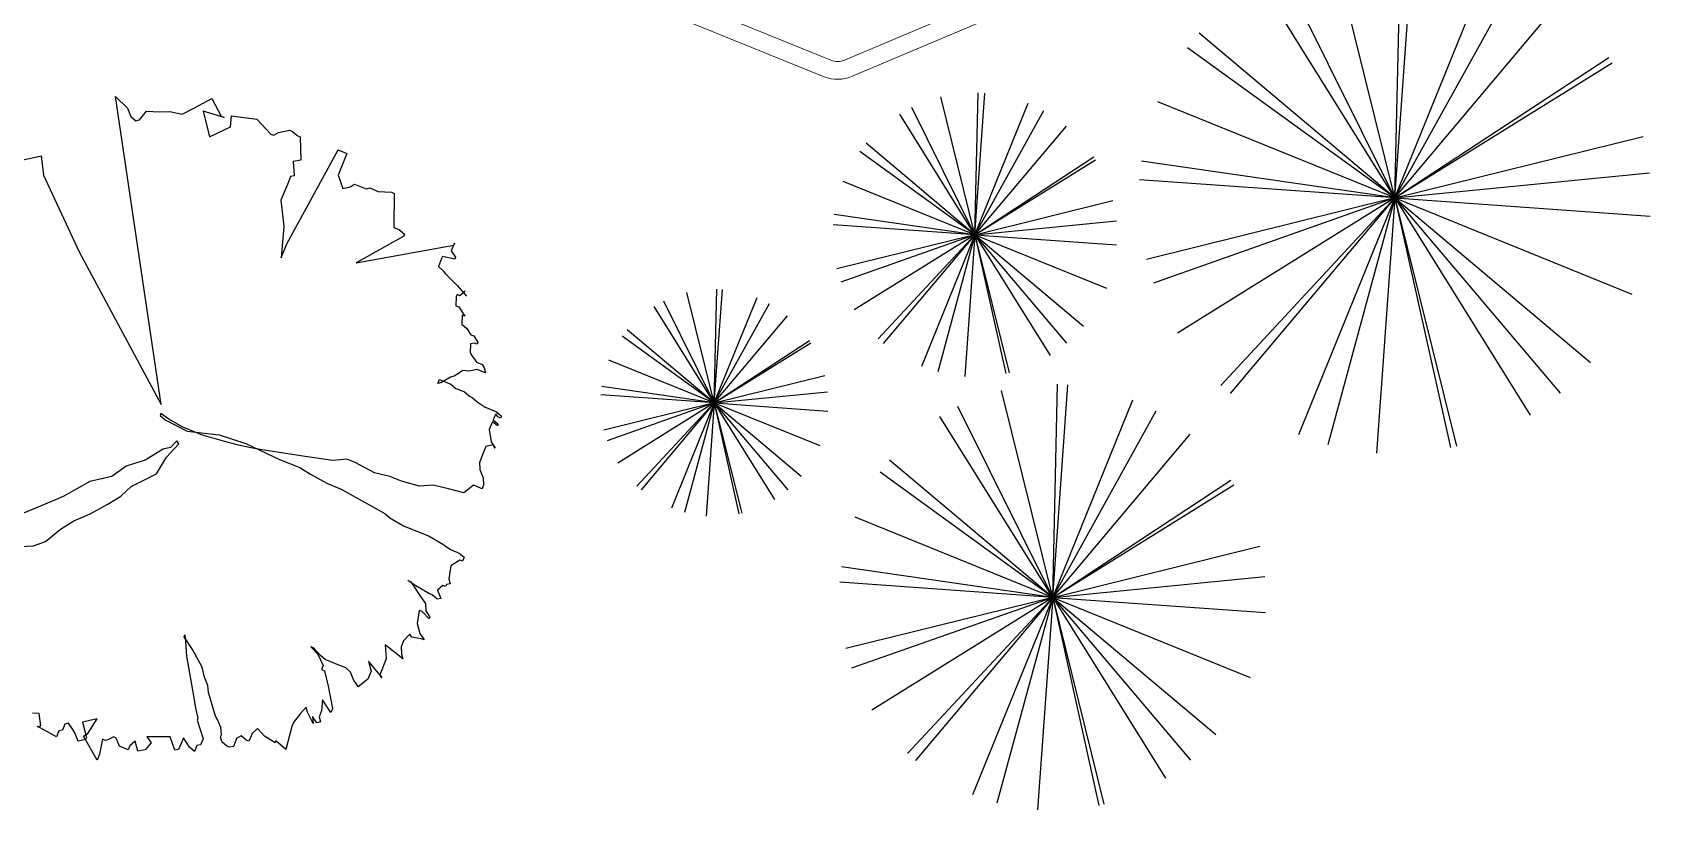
# Model space of a CAD drawing. Header units: millimetres. Extents: x 111 to 1506, y 14 to 566.
# Drawn here: x 266.915 to 271.501, y 94.691 to 96.915 of the extents above; entities that cross this region are included whole.
import ezdxf

# ---------------------------------------------------------------- set-up
doc = ezdxf.new("R2010")
doc.units = ezdxf.units.MM
doc.layers.add('fer', color=8, linetype='Continuous')
doc.layers.add('G', color=254, linetype='Continuous', lineweight=5)
doc.layers.add('PLUMA 0.05', color=240, linetype='Continuous', lineweight=5)

# ---------------------------------------------------------------- blocks, each defined once
blk = doc.blocks.new('ala')
at = {"layer": 'PLUMA 0.05', "color": 25}
for p, q in [((1563.8079, 60.9717), (1562.979, 61.8007)), ((1563.8225, 60.9364), (1563.8225, 59.8792))]:
    blk.add_line(p, q, dxfattribs=at)
blk.add_lwpolyline([(1563.8725, 60.9364), (1563.8725, 59.8792, -0.198912), (1563.8432, 59.8085), (1563.0143, 58.9796, -0.198912), (1562.9436, 58.9503), (1561.8865, 58.9503, -0.198912), (1561.8157, 58.9796), (1560.9868, 59.8085, -0.198912), (1560.9575, 59.8792), (1560.9575, 60.9364, -0.198912), (1560.9868, 61.0071), (1561.8157, 61.836, -0.198912), (1561.8865, 61.8653), (1562.9436, 61.8653, -0.198912), (1563.0143, 61.836), (1563.8432, 61.0071, -0.198912)], format="xyb", close=True, dxfattribs=at)
blk.add_arc((1563.7725, 60.9364), 0.05, 0, 45, dxfattribs=at)
blk = doc.blocks.new('tr')
at = {"layer": 'fer', "color": 97}
for p, q in [((1378.7648, 206.7174), (1378.7707, 206.7347)), ((1378.7648, 206.7174), (1378.7707, 206.7347)), ((1378.7707, 206.7347), (1378.7827, 206.7347)), ((1378.7707, 206.7347), (1378.7707, 206.7347)), ((1378.7707, 206.7347), (1378.7827, 206.7347)), ((1378.7707, 206.7347), (1378.7707, 206.7347)), ((1378.7827, 206.7347), (1378.7827, 206.7261)), ((1378.7827, 206.7347), (1378.7827, 206.7261)), ((1378.4434, 206.6827), (1378.4494, 206.6914)), ((1378.4434, 206.6827), (1378.4494, 206.6914)), ((1378.4553, 206.7001), (1378.4494, 206.6914)), ((1378.4494, 206.6914), (1378.4553, 206.7001)), ((1378.4553, 206.7001), (1378.4494, 206.6914)), ((1378.4494, 206.6914), (1378.4553, 206.7001)), ((1378.4494, 206.6914), (1378.4613, 206.6741)), ((1378.4494, 206.6914), (1378.4613, 206.6741)), ((1378.5268, 206.6827), (1378.5446, 206.7001)), ((1378.5268, 206.6827), (1378.5446, 206.7001)), ((1378.5446, 206.7001), (1378.5625, 206.7087)), ((1378.5446, 206.7001), (1378.5625, 206.7087)), ((1378.5446, 206.7001), (1378.5446, 206.7001)), ((1378.5446, 206.7001), (1378.5446, 206.7001)), ((1378.5625, 206.7087), (1378.5744, 206.7087)), ((1378.5625, 206.7087), (1378.5625, 206.7087)), ((1378.5625, 206.7087), (1378.5744, 206.7087)), ((1378.5625, 206.7087), (1378.5625, 206.7087)), ((1378.5744, 206.7087), (1378.5744, 206.6827)), ((1378.5744, 206.7087), (1378.5744, 206.7087)), ((1378.5744, 206.7087), (1378.5744, 206.6827)), ((1378.5744, 206.7087), (1378.5744, 206.7087)), ((1378.7588, 206.6654), (1378.7648, 206.6914)), ((1378.7588, 206.6654), (1378.7648, 206.6914)), ((1378.7648, 206.6914), (1378.7648, 206.7174)), ((1378.7648, 206.6914), (1378.7648, 206.7174)), ((1378.7827, 206.7261), (1378.8065, 206.7087)), ((1378.7827, 206.7261), (1378.7827, 206.7261)), ((1378.7827, 206.7261), (1378.8065, 206.7087)), ((1378.7827, 206.7261), (1378.7827, 206.7261)), ((1378.8065, 206.7087), (1378.8422, 206.7174)), ((1378.8065, 206.7087), (1378.8422, 206.7174)), ((1378.8422, 206.7174), (1378.8541, 206.7261)), ((1378.8422, 206.7174), (1378.8541, 206.7261)), ((1378.8541, 206.7261), (1378.86, 206.7174)), ((1378.8541, 206.7261), (1378.8541, 206.7261)), ((1378.8541, 206.7261), (1378.86, 206.7174)), ((1378.8541, 206.7261), (1378.8541, 206.7261)), ((1378.86, 206.7174), (1378.866, 206.7174)), ((1378.86, 206.7174), (1378.866, 206.7174)), ((1378.866, 206.7174), (1378.866, 206.7087)), ((1378.866, 206.7174), (1378.866, 206.7087)), ((1378.866, 206.7087), (1378.8838, 206.7001)), ((1378.866, 206.7087), (1378.8838, 206.7001)), ((1378.8838, 206.7001), (1378.9017, 206.7174)), ((1378.8838, 206.7001), (1378.9017, 206.7174)), ((1378.9017, 206.7174), (1378.9076, 206.7087)), ((1378.9017, 206.7174), (1378.9076, 206.7087)), ((1378.9076, 206.7087), (1378.9017, 206.6914)), ((1378.9076, 206.7087), (1378.9017, 206.6914)), ((1378.9017, 206.6914), (1378.9017, 206.6827)), ((1378.9017, 206.6914), (1378.9017, 206.6827)), ((1378.9314, 206.6827), (1378.9493, 206.6914)), ((1378.9314, 206.6827), (1378.9493, 206.6914)), ((1378.9493, 206.6914), (1378.9612, 206.7087)), ((1378.9493, 206.6914), (1378.9612, 206.7087)), ((1378.9671, 206.7087), (1378.9552, 206.6827)), ((1378.9671, 206.7087), (1378.9552, 206.6827)), ((1378.9612, 206.7087), (1378.9671, 206.7087)), ((1378.9612, 206.7087), (1378.9671, 206.7087)), ((1378.9909, 206.6827), (1379.0147, 206.7001)), ((1378.9909, 206.6827), (1379.0147, 206.7001)), ((1379.0147, 206.7001), (1379.0266, 206.7174)), ((1379.0147, 206.7001), (1379.0266, 206.7174)), ((1379.0266, 206.7174), (1379.0266, 206.7087)), ((1379.0266, 206.7174), (1379.0266, 206.7087)), ((1379.0266, 206.7087), (1379.0326, 206.6827)), ((1379.0266, 206.7087), (1379.0326, 206.6827)), ((1378.3601, 206.6654), (1378.3661, 206.6827)), ((1378.3601, 206.6654), (1378.3661, 206.6827)), ((1378.3601, 206.6394), (1378.3601, 206.6654)), ((1378.3601, 206.6394), (1378.3601, 206.6654)), ((1378.3661, 206.6827), (1378.372, 206.6827)), ((1378.3661, 206.6827), (1378.372, 206.6827)), ((1378.372, 206.6741), (1378.3661, 206.6654)), ((1378.372, 206.6741), (1378.3661, 206.6654)), ((1378.3661, 206.6654), (1378.372, 206.6654)), ((1378.3661, 206.6654), (1378.372, 206.6654)), ((1378.372, 206.6827), (1378.372, 206.6741)), ((1378.372, 206.6827), (1378.372, 206.6741)), ((1378.372, 206.6654), (1378.3839, 206.6654)), ((1378.372, 206.6654), (1378.3839, 206.6654)), ((1378.3839, 206.6654), (1378.3899, 206.6827)), ((1378.3839, 206.6654), (1378.3899, 206.6827)), ((1378.3958, 206.6827), (1378.3899, 206.6654)), ((1378.3899, 206.6827), (1378.3958, 206.6827)), ((1378.3958, 206.6827), (1378.3899, 206.6654)), ((1378.3899, 206.6827), (1378.3958, 206.6827)), ((1378.3899, 206.6654), (1378.4137, 206.6654)), ((1378.3899, 206.6654), (1378.4137, 206.6654)), ((1378.4137, 206.6654), (1378.4434, 206.6827)), ((1378.4137, 206.6654), (1378.4434, 206.6827)), ((1378.4613, 206.6741), (1378.491, 206.6741)), ((1378.4613, 206.6741), (1378.491, 206.6741)), ((1378.491, 206.6741), (1378.5089, 206.6741)), ((1378.491, 206.6741), (1378.5089, 206.6741)), ((1378.5089, 206.6741), (1378.5268, 206.6827)), ((1378.5089, 206.6741), (1378.5268, 206.6827)), ((1378.5744, 206.6827), (1378.6041, 206.6654)), ((1378.5744, 206.6827), (1378.6041, 206.6654)), ((1378.6041, 206.6654), (1378.6101, 206.6221)), ((1378.6041, 206.6654), (1378.6101, 206.6221)), ((1378.7529, 206.6221), (1378.7588, 206.6654)), ((1378.7529, 206.6221), (1378.7588, 206.6654)), ((1378.8898, 206.6221), (1378.9195, 206.6654)), ((1378.8898, 206.6221), (1378.9195, 206.6654)), ((1378.9017, 206.6827), (1378.8957, 206.6394)), ((1378.9017, 206.6827), (1378.8957, 206.6394)), ((1378.9195, 206.6654), (1378.9314, 206.6827)), ((1378.9195, 206.6654), (1378.9314, 206.6827)), ((1378.9552, 206.6741), (1378.9909, 206.6827)), ((1378.9552, 206.6827), (1378.9552, 206.6741)), ((1378.9552, 206.6741), (1378.9909, 206.6827)), ((1378.9552, 206.6827), (1378.9552, 206.6741)), ((1379.0326, 206.6827), (1379.0266, 206.6741)), ((1379.0326, 206.6827), (1379.0266, 206.6741)), ((1379.0266, 206.6741), (1379.0505, 206.6654)), ((1379.0266, 206.6741), (1379.0505, 206.6654)), ((1379.0505, 206.6654), (1379.0683, 206.6654)), ((1379.0505, 206.6654), (1379.0683, 206.6654)), ((1379.0683, 206.6654), (1379.0862, 206.6741)), ((1379.0683, 206.6654), (1379.0862, 206.6741)), ((1379.0981, 206.6827), (1379.0802, 206.6221)), ((1379.0981, 206.6827), (1379.0802, 206.6221)), ((1379.0862, 206.6741), (1379.0981, 206.6827)), ((1379.0862, 206.6741), (1379.0981, 206.6827)), ((1379.1695, 206.6481), (1379.1635, 206.6394)), ((1379.1635, 206.6394), (1379.1695, 206.6481)), ((1379.1695, 206.6481), (1379.1635, 206.6394)), ((1379.1635, 206.6394), (1379.1695, 206.6481)), ((1378.3482, 206.5874), (1378.3542, 206.6047)), ((1378.3482, 206.5874), (1378.3542, 206.6047)), ((1378.3542, 206.6047), (1378.3601, 206.6307)), ((1378.3542, 206.6047), (1378.3601, 206.6307)), ((1378.3601, 206.6307), (1378.3601, 206.6394)), ((1378.3601, 206.6307), (1378.3601, 206.6394)), ((1378.6101, 206.6221), (1378.616, 206.5788)), ((1378.6101, 206.6221), (1378.616, 206.5788)), ((1378.7529, 206.5441), (1378.7529, 206.6221)), ((1378.7529, 206.5441), (1378.7529, 206.6221)), ((1378.8957, 206.6394), (1378.8898, 206.6134)), ((1378.8957, 206.6394), (1378.8898, 206.6134)), ((1378.8898, 206.6134), (1378.8898, 206.6221)), ((1378.8898, 206.6134), (1378.8898, 206.6221)), ((1379.0802, 206.6221), (1379.1159, 206.6394)), ((1379.0802, 206.6221), (1379.1159, 206.6394)), ((1379.1159, 206.6394), (1379.1635, 206.6394)), ((1379.1159, 206.6394), (1379.1635, 206.6394)), ((1379.1635, 206.6394), (1379.1397, 206.5961)), ((1379.1635, 206.6394), (1379.1397, 206.5961)), ((1379.1397, 206.5961), (1379.1635, 206.6134)), ((1379.1397, 206.5961), (1379.1635, 206.6134)), ((1379.1635, 206.6134), (1379.1754, 206.6134)), ((1379.1635, 206.6134), (1379.1754, 206.6134)), ((1379.1754, 206.6134), (1379.1873, 206.6134)), ((1379.1754, 206.6134), (1379.1873, 206.6134)), ((1379.1873, 206.6134), (1379.2171, 206.5961)), ((1379.1873, 206.6134), (1379.2171, 206.5961)), ((1378.2411, 206.5441), (1378.2471, 206.5528)), ((1378.2411, 206.5441), (1378.2471, 206.5528)), ((1378.2471, 206.5528), (1378.253, 206.5614)), ((1378.2471, 206.5528), (1378.253, 206.5614)), ((1378.253, 206.5788), (1378.259, 206.5874)), ((1378.253, 206.5788), (1378.259, 206.5874)), ((1378.253, 206.5614), (1378.253, 206.5788)), ((1378.253, 206.5614), (1378.253, 206.5788)), ((1378.259, 206.5874), (1378.2709, 206.5961)), ((1378.259, 206.5874), (1378.2709, 206.5961)), ((1378.259, 206.5874), (1378.259, 206.5874)), ((1378.259, 206.5874), (1378.259, 206.5874)), ((1378.2709, 206.5961), (1378.2709, 206.5874)), ((1378.2709, 206.5961), (1378.2709, 206.5874)), ((1378.2709, 206.5874), (1378.2709, 206.5788)), ((1378.2709, 206.5874), (1378.2709, 206.5788)), ((1378.2709, 206.5788), (1378.2709, 206.5701)), ((1378.2709, 206.5788), (1378.2709, 206.5788)), ((1378.2709, 206.5788), (1378.2709, 206.5701)), ((1378.2709, 206.5788), (1378.2709, 206.5788)), ((1378.2709, 206.5701), (1378.2828, 206.5528)), ((1378.2709, 206.5701), (1378.2828, 206.5528)), ((1378.2828, 206.5528), (1378.2887, 206.5354)), ((1378.2828, 206.5528), (1378.2887, 206.5354)), ((1378.3423, 206.5614), (1378.3482, 206.5788)), ((1378.3423, 206.5614), (1378.3482, 206.5788)), ((1378.3423, 206.5441), (1378.3423, 206.5614)), ((1378.3423, 206.5441), (1378.3423, 206.5614)), ((1378.3482, 206.5788), (1378.3482, 206.5874)), ((1378.3482, 206.5788), (1378.3482, 206.5874)), ((1378.616, 206.5788), (1378.6339, 206.5441)), ((1378.616, 206.5788), (1378.6339, 206.5441)), ((1379.1873, 206.5614), (1379.1814, 206.5441)), ((1379.1873, 206.5614), (1379.1814, 206.5441)), ((1379.2052, 206.5788), (1379.1873, 206.5614)), ((1379.2052, 206.5788), (1379.1873, 206.5614)), ((1379.2111, 206.5874), (1379.2052, 206.5788)), ((1379.2111, 206.5874), (1379.2052, 206.5788)), ((1379.2171, 206.5961), (1379.2111, 206.5874)), ((1379.2171, 206.5961), (1379.2111, 206.5874)), ((1379.2468, 206.5181), (1379.3004, 206.5528)), ((1379.2468, 206.5181), (1379.3004, 206.5528)), ((1379.3123, 206.5528), (1379.2885, 206.5181)), ((1379.3123, 206.5528), (1379.2885, 206.5181)), ((1379.3004, 206.5528), (1379.3123, 206.5528)), ((1379.3004, 206.5528), (1379.3123, 206.5528)), ((1379.3123, 206.5528), (1379.3123, 206.5528)), ((1379.3123, 206.5528), (1379.3123, 206.5528)), ((1378.1756, 206.5008), (1378.1875, 206.5181)), ((1378.1756, 206.5008), (1378.1875, 206.5181)), ((1378.1875, 206.5268), (1378.1935, 206.5354)), ((1378.1875, 206.5268), (1378.1935, 206.5354)), ((1378.1875, 206.5181), (1378.1875, 206.5268)), ((1378.1875, 206.5181), (1378.1875, 206.5268)), ((1378.1935, 206.5354), (1378.1994, 206.5441)), ((1378.1935, 206.5354), (1378.1994, 206.5441)), ((1378.1994, 206.5441), (1378.2054, 206.5441)), ((1378.1994, 206.5441), (1378.2054, 206.5441)), ((1378.2054, 206.5441), (1378.2054, 206.5354)), ((1378.2054, 206.5441), (1378.2054, 206.5441)), ((1378.2054, 206.5441), (1378.2054, 206.5354)), ((1378.2054, 206.5441), (1378.2054, 206.5441)), ((1378.2054, 206.5354), (1378.2113, 206.5268)), ((1378.2054, 206.5354), (1378.2054, 206.5354)), ((1378.2054, 206.5354), (1378.2113, 206.5268)), ((1378.2054, 206.5354), (1378.2054, 206.5354)), ((1378.2113, 206.5268), (1378.2351, 206.5354)), ((1378.2113, 206.5268), (1378.2351, 206.5354)), ((1378.2351, 206.5354), (1378.2411, 206.5441)), ((1378.2351, 206.5354), (1378.2411, 206.5441)), ((1378.2351, 206.5354), (1378.2351, 206.5354)), ((1378.2351, 206.5354), (1378.2351, 206.5354)), ((1378.2887, 206.5354), (1378.3006, 206.5268)), ((1378.2887, 206.5354), (1378.3006, 206.5268)), ((1378.3006, 206.5268), (1378.3125, 206.5181)), ((1378.3006, 206.5268), (1378.3125, 206.5181)), ((1378.3125, 206.5181), (1378.3185, 206.5094)), ((1378.3125, 206.5181), (1378.3185, 206.5094)), ((1378.3185, 206.5094), (1378.3423, 206.4921)), ((1378.3185, 206.5094), (1378.3423, 206.4921)), ((1378.3363, 206.5181), (1378.3423, 206.5354)), ((1378.3363, 206.5181), (1378.3423, 206.5354)), ((1378.3363, 206.4834), (1378.3363, 206.5181)), ((1378.3363, 206.4834), (1378.3363, 206.5181)), ((1378.3423, 206.5441), (1378.3423, 206.5441)), ((1378.3423, 206.5354), (1378.3423, 206.5441)), ((1378.3423, 206.5441), (1378.3423, 206.5441)), ((1378.3423, 206.5354), (1378.3423, 206.5441)), ((1378.6339, 206.5441), (1378.6398, 206.4921)), ((1378.6339, 206.5441), (1378.6398, 206.4921)), ((1378.7469, 206.5008), (1378.7529, 206.5441)), ((1378.7469, 206.5008), (1378.7529, 206.5441)), ((1379.1814, 206.5441), (1379.1814, 206.5181)), ((1379.1814, 206.5441), (1379.1814, 206.5181)), ((1379.1814, 206.5181), (1379.1814, 206.4921)), ((1379.1814, 206.5181), (1379.1814, 206.4921)), ((1379.2111, 206.4921), (1379.2468, 206.5181)), ((1379.2111, 206.4921), (1379.2468, 206.5181)), ((1379.2468, 206.5181), (1379.2468, 206.5181)), ((1379.2468, 206.5181), (1379.2468, 206.5181)), ((1379.2885, 206.5181), (1379.3182, 206.5268)), ((1379.2885, 206.5181), (1379.3182, 206.5268)), ((1379.2885, 206.5181), (1379.2885, 206.5181)), ((1379.2885, 206.5181), (1379.2885, 206.5181)), ((1379.3182, 206.5268), (1379.3361, 206.5268)), ((1379.3182, 206.5268), (1379.3361, 206.5268)), ((1379.3361, 206.5268), (1379.348, 206.5354)), ((1379.3361, 206.5268), (1379.348, 206.5354)), ((1379.3599, 206.5181), (1379.3361, 206.4921)), ((1379.3599, 206.5181), (1379.3361, 206.4921)), ((1379.354, 206.5268), (1379.3421, 206.5094)), ((1379.354, 206.5268), (1379.3421, 206.5094)), ((1379.3421, 206.5094), (1379.3599, 206.5181)), ((1379.3421, 206.5094), (1379.3599, 206.5181)), ((1379.348, 206.5354), (1379.354, 206.5268)), ((1379.348, 206.5354), (1379.354, 206.5268)), ((1378.0745, 206.4314), (1378.0923, 206.4661)), ((1378.0745, 206.4314), (1378.0923, 206.4661)), ((1378.128, 206.4574), (1378.1399, 206.4748)), ((1378.128, 206.4574), (1378.1399, 206.4748)), ((1378.1399, 206.4748), (1378.1459, 206.4834)), ((1378.1399, 206.4748), (1378.1459, 206.4834)), ((1378.1399, 206.4748), (1378.1399, 206.4748)), ((1378.1399, 206.4748), (1378.1399, 206.4748)), ((1378.1459, 206.4748), (1378.1697, 206.4834)), ((1378.1459, 206.4834), (1378.1459, 206.4748)), ((1378.1459, 206.4748), (1378.1697, 206.4834)), ((1378.1459, 206.4834), (1378.1459, 206.4748)), ((1378.1697, 206.4834), (1378.1756, 206.5008)), ((1378.1697, 206.4834), (1378.1756, 206.5008)), ((1378.3363, 206.4834), (1378.3363, 206.4834)), ((1378.3482, 206.4834), (1378.3363, 206.4834)), ((1378.3363, 206.4834), (1378.3363, 206.4834)), ((1378.3482, 206.4834), (1378.3363, 206.4834)), ((1378.3423, 206.4921), (1378.3482, 206.4834)), ((1378.3423, 206.4921), (1378.3482, 206.4834)), ((1378.6398, 206.4921), (1378.6398, 206.4574)), ((1378.6398, 206.4921), (1378.6398, 206.4574)), ((1378.7231, 206.3448), (1378.741, 206.4834)), ((1378.7231, 206.3448), (1378.741, 206.4834)), ((1378.741, 206.4834), (1378.7469, 206.5008)), ((1378.741, 206.4834), (1378.7469, 206.5008)), ((1379.1754, 206.4661), (1379.1635, 206.4401)), ((1379.1754, 206.4661), (1379.1635, 206.4401)), ((1379.1754, 206.4574), (1379.1992, 206.4834)), ((1379.1814, 206.4834), (1379.1754, 206.4661)), ((1379.1754, 206.4574), (1379.1992, 206.4834)), ((1379.1814, 206.4834), (1379.1754, 206.4661)), ((1379.1754, 206.4661), (1379.1754, 206.4661)), ((1379.1754, 206.4661), (1379.1754, 206.4661)), ((1379.1814, 206.4921), (1379.1814, 206.4834)), ((1379.1814, 206.4921), (1379.1814, 206.4834)), ((1379.1992, 206.4834), (1379.2111, 206.4834)), ((1379.1992, 206.4834), (1379.2111, 206.4834)), ((1379.2111, 206.4834), (1379.2111, 206.4921)), ((1379.2111, 206.4834), (1379.2111, 206.4921)), ((1379.3361, 206.4921), (1379.3242, 206.4834)), ((1379.3361, 206.4921), (1379.3242, 206.4834)), ((1379.3242, 206.4834), (1379.348, 206.4748)), ((1379.3242, 206.4834), (1379.348, 206.4748)), ((1379.348, 206.4748), (1379.3778, 206.4661)), ((1379.348, 206.4748), (1379.3778, 206.4661)), ((1379.3778, 206.4661), (1379.3897, 206.4661)), ((1379.3778, 206.4661), (1379.3897, 206.4661)), ((1379.3897, 206.4661), (1379.4551, 206.4748)), ((1379.3897, 206.4661), (1379.4551, 206.4748)), ((1379.4551, 206.4748), (1379.4432, 206.4401)), ((1379.4551, 206.4748), (1379.4432, 206.4401)), ((1379.4551, 206.4748), (1379.4551, 206.4748)), ((1379.4551, 206.4748), (1379.4551, 206.4748)), ((1378.0566, 206.3881), (1378.0745, 206.4314)), ((1378.0566, 206.3881), (1378.0745, 206.4314)), ((1378.0804, 206.4574), (1378.0983, 206.4488)), ((1378.0804, 206.4574), (1378.0983, 206.4488)), ((1378.0983, 206.4488), (1378.0983, 206.4401)), ((1378.0983, 206.4488), (1378.0983, 206.4488)), ((1378.0983, 206.4488), (1378.0983, 206.4401)), ((1378.0983, 206.4488), (1378.0983, 206.4488)), ((1378.0983, 206.4401), (1378.1042, 206.4401)), ((1378.0983, 206.4401), (1378.0983, 206.4401)), ((1378.0983, 206.4401), (1378.1042, 206.4401)), ((1378.0983, 206.4401), (1378.0983, 206.4401)), ((1378.1042, 206.4401), (1378.128, 206.4488)), ((1378.1042, 206.4401), (1378.128, 206.4488)), ((1378.128, 206.4574), (1378.128, 206.4574)), ((1378.128, 206.4574), (1378.128, 206.4574)), ((1378.128, 206.4574), (1378.128, 206.4574)), ((1378.128, 206.4488), (1378.128, 206.4574)), ((1378.128, 206.4574), (1378.128, 206.4574)), ((1378.128, 206.4574), (1378.128, 206.4574)), ((1378.128, 206.4574), (1378.128, 206.4574)), ((1378.128, 206.4488), (1378.128, 206.4574)), ((1378.6398, 206.4574), (1378.6458, 206.4141)), ((1378.6398, 206.4574), (1378.6458, 206.4141)), ((1378.6458, 206.4141), (1378.6398, 206.3534)), ((1378.6458, 206.4141), (1378.6398, 206.3534)), ((1379.1635, 206.4314), (1379.1754, 206.4574)), ((1379.1635, 206.4314), (1379.1754, 206.4574)), ((1379.1635, 206.4401), (1379.1635, 206.4314)), ((1379.1635, 206.4401), (1379.1635, 206.4314)), ((1379.4492, 206.4401), (1379.4432, 206.4054)), ((1379.4432, 206.4401), (1379.4492, 206.4401)), ((1379.4492, 206.4401), (1379.4432, 206.4054)), ((1379.4432, 206.4401), (1379.4492, 206.4401)), ((1377.9674, 206.3794), (1377.9912, 206.3794)), ((1377.9733, 206.3794), (1377.9674, 206.3794)), ((1377.9674, 206.3794), (1377.9912, 206.3794)), ((1377.9733, 206.3794), (1377.9674, 206.3794)), ((1378.1221, 206.1455), (1377.9733, 206.3794)), ((1378.1221, 206.1455), (1377.9733, 206.3794)), ((1377.9912, 206.3794), (1378.0031, 206.3968)), ((1377.9912, 206.3794), (1378.0031, 206.3968)), ((1378.0031, 206.3968), (1378.009, 206.3968)), ((1378.0031, 206.3968), (1378.009, 206.3968)), ((1378.009, 206.3968), (1378.015, 206.3621)), ((1378.009, 206.3968), (1378.015, 206.3621)), ((1378.0447, 206.3621), (1378.0507, 206.3794)), ((1378.0447, 206.3621), (1378.0507, 206.3794)), ((1378.0507, 206.3794), (1378.0566, 206.3881)), ((1378.0507, 206.3794), (1378.0566, 206.3881)), ((1378.0566, 206.3881), (1378.0566, 206.3881)), ((1378.0566, 206.3881), (1378.0566, 206.3881)), ((1379.4432, 206.4054), (1379.4313, 206.3794)), ((1379.4432, 206.4054), (1379.4313, 206.3794)), ((1379.4313, 206.3794), (1379.4492, 206.3708)), ((1379.4313, 206.3794), (1379.4313, 206.3794)), ((1379.4313, 206.3794), (1379.4492, 206.3708)), ((1379.4313, 206.3794), (1379.4313, 206.3794)), ((1379.4432, 206.4054), (1379.4432, 206.4054)), ((1379.4432, 206.4054), (1379.4432, 206.4054)), ((1379.4492, 206.3708), (1379.4611, 206.3708)), ((1379.4492, 206.3708), (1379.4611, 206.3708)), ((1379.4611, 206.3708), (1379.473, 206.3708)), ((1379.4611, 206.3708), (1379.473, 206.3708)), ((1379.473, 206.3708), (1379.473, 206.3621)), ((1379.473, 206.3708), (1379.473, 206.3621)), ((1378.015, 206.3621), (1378.0209, 206.3621)), ((1378.015, 206.3621), (1378.0209, 206.3621)), ((1378.0209, 206.3621), (1378.0447, 206.3621)), ((1378.0209, 206.3621), (1378.0447, 206.3621)), ((1378.6398, 206.3534), (1378.6398, 206.3274)), ((1378.6398, 206.3534), (1378.6398, 206.3274)), ((1378.6398, 206.3274), (1378.6577, 206.2928)), ((1378.6398, 206.3274), (1378.6577, 206.2928)), ((1378.7231, 206.3014), (1378.7231, 206.3448)), ((1378.7231, 206.3014), (1378.7231, 206.3448)), ((1379.473, 206.3621), (1379.467, 206.3448)), ((1379.473, 206.3621), (1379.467, 206.3448)), ((1379.467, 206.3448), (1379.4789, 206.3361)), ((1379.467, 206.3448), (1379.467, 206.3448)), ((1379.467, 206.3448), (1379.4789, 206.3361)), ((1379.467, 206.3448), (1379.467, 206.3448)), ((1379.4789, 206.3361), (1379.4849, 206.3361)), ((1379.4789, 206.3361), (1379.4849, 206.3361)), ((1379.4849, 206.3361), (1379.5027, 206.3361)), ((1379.4849, 206.3361), (1379.5027, 206.3361)), ((1379.5027, 206.3361), (1379.5087, 206.3274)), ((1379.5027, 206.3361), (1379.5087, 206.3274)), ((1379.5087, 206.3274), (1379.5087, 206.3188)), ((1379.5087, 206.3274), (1379.5087, 206.3188)), ((1378.6577, 206.2928), (1378.6755, 206.2235)), ((1378.6577, 206.2928), (1378.6755, 206.2235)), ((1378.7172, 206.2495), (1378.7231, 206.3014)), ((1378.7172, 206.2495), (1378.7231, 206.3014)), ((1379.467, 206.2841), (1379.4492, 206.2668)), ((1379.467, 206.2841), (1379.4492, 206.2668)), ((1379.4849, 206.2928), (1379.467, 206.2841)), ((1379.4849, 206.2928), (1379.467, 206.2841)), ((1379.4908, 206.2928), (1379.4849, 206.2928)), ((1379.4908, 206.2928), (1379.4849, 206.2928)), ((1379.5027, 206.3014), (1379.4908, 206.2928)), ((1379.5027, 206.3014), (1379.4908, 206.2928)), ((1379.5087, 206.3188), (1379.5027, 206.3014)), ((1379.5087, 206.3188), (1379.5027, 206.3014)), ((1377.9912, 206.2235), (1377.9971, 206.2408)), ((1377.9912, 206.2235), (1377.9971, 206.2408)), ((1377.9971, 206.2408), (1378.0031, 206.2408)), ((1377.9971, 206.2408), (1378.0031, 206.2408)), ((1378.0031, 206.2408), (1378.1221, 206.1455)), ((1378.0031, 206.2408), (1378.1221, 206.1455)), ((1378.7112, 206.2148), (1378.7172, 206.2495)), ((1378.7112, 206.2148), (1378.7172, 206.2495)), ((1379.4432, 206.2581), (1379.3897, 206.2148)), ((1379.4432, 206.2581), (1379.3897, 206.2148)), ((1379.4492, 206.2668), (1379.4432, 206.2581)), ((1379.4492, 206.2668), (1379.4432, 206.2581)), ((1379.473, 206.2148), (1379.5146, 206.2495)), ((1379.473, 206.2148), (1379.5146, 206.2495)), ((1379.5146, 206.2495), (1379.5325, 206.2495)), ((1379.5146, 206.2495), (1379.5325, 206.2495)), ((1379.5325, 206.2495), (1379.5384, 206.2408)), ((1379.5325, 206.2495), (1379.5384, 206.2408)), ((1379.5384, 206.2408), (1379.5563, 206.2408)), ((1379.5384, 206.2408), (1379.5563, 206.2408)), ((1379.5563, 206.2408), (1379.5503, 206.2235)), ((1379.5563, 206.2408), (1379.5503, 206.2235)), ((1377.9019, 206.1715), (1377.9912, 206.2061)), ((1377.9019, 206.1715), (1377.9912, 206.2061)), ((1377.9912, 206.2061), (1377.9912, 206.2235)), ((1377.9912, 206.2061), (1377.9912, 206.2235)), ((1378.6755, 206.2235), (1378.6934, 206.1455)), ((1378.6755, 206.2235), (1378.6934, 206.1455)), ((1378.7112, 206.1541), (1378.7112, 206.2148)), ((1378.7112, 206.1541), (1378.7112, 206.2148)), ((1379.354, 206.1888), (1379.3302, 206.1715)), ((1379.354, 206.1888), (1379.3302, 206.1715)), ((1379.3718, 206.2061), (1379.354, 206.1888)), ((1379.3718, 206.2061), (1379.354, 206.1888)), ((1379.3897, 206.2148), (1379.3718, 206.2061)), ((1379.3897, 206.2148), (1379.3718, 206.2061)), ((1379.4135, 206.1801), (1379.4432, 206.1975)), ((1379.4135, 206.1801), (1379.4432, 206.1975)), ((1379.4432, 206.1975), (1379.467, 206.2148)), ((1379.4432, 206.1975), (1379.467, 206.2148)), ((1379.467, 206.2148), (1379.473, 206.2148)), ((1379.467, 206.2148), (1379.473, 206.2148)), ((1379.5503, 206.2235), (1379.5325, 206.1975)), ((1379.5503, 206.2235), (1379.5325, 206.1975)), ((1379.5325, 206.1975), (1379.5503, 206.1975)), ((1379.5325, 206.1975), (1379.5503, 206.1975)), ((1379.5741, 206.1888), (1379.5444, 206.1628)), ((1379.5741, 206.1888), (1379.5444, 206.1628)), ((1379.5503, 206.1975), (1379.5682, 206.1975)), ((1379.5503, 206.1975), (1379.5682, 206.1975)), ((1379.5682, 206.1975), (1379.5741, 206.1888)), ((1379.5682, 206.1975), (1379.5741, 206.1888)), ((1377.9019, 206.1628), (1377.9019, 206.1715)), ((1377.9019, 206.1628), (1377.9019, 206.1715)), ((1377.9138, 206.1281), (1377.9019, 206.1628)), ((1377.9138, 206.1281), (1377.9019, 206.1628)), ((1378.6934, 206.1455), (1378.7053, 206.0935)), ((1378.6934, 206.1455), (1378.7053, 206.0935)), ((1378.7053, 206.0501), (1378.7112, 206.1541)), ((1378.7053, 206.0501), (1378.7112, 206.1541)), ((1379.3302, 206.1715), (1379.2944, 206.1281)), ((1379.3302, 206.1715), (1379.2944, 206.1281)), ((1379.3182, 206.1195), (1379.4135, 206.1801)), ((1379.3182, 206.1195), (1379.4135, 206.1801)), ((1379.5444, 206.1628), (1379.5682, 206.1021)), ((1379.5444, 206.1628), (1379.5682, 206.1021)), ((1377.9138, 206.1021), (1377.9138, 206.1281)), ((1377.9138, 206.1021), (1377.9138, 206.1281)), ((1377.9197, 206.0935), (1377.9138, 206.1021)), ((1377.9197, 206.0935), (1377.9138, 206.1021)), ((1377.9197, 206.0588), (1377.9197, 206.0935)), ((1377.9197, 206.0588), (1377.9197, 206.0935)), ((1378.7053, 206.0935), (1378.7112, 206.0675)), ((1378.7053, 206.0935), (1378.7112, 206.0675)), ((1379.2647, 206.0935), (1379.2825, 206.1021)), ((1379.2647, 206.0935), (1379.2825, 206.1021)), ((1379.2706, 206.0935), (1379.2647, 206.0935)), ((1379.2706, 206.0935), (1379.2647, 206.0935)), ((1379.2944, 206.1281), (1379.2706, 206.0935)), ((1379.2944, 206.1281), (1379.2706, 206.0935)), ((1379.2825, 206.1021), (1379.3182, 206.1195)), ((1379.2825, 206.1021), (1379.3182, 206.1195)), ((1379.5682, 206.1021), (1379.5741, 206.1108)), ((1379.5682, 206.1021), (1379.5741, 206.1108)), ((1379.5741, 206.1108), (1379.5801, 206.1195)), ((1379.5741, 206.1108), (1379.5801, 206.1195)), ((1379.5801, 206.1195), (1379.6039, 206.1108)), ((1379.5801, 206.1195), (1379.6039, 206.1108)), ((1379.6158, 206.0935), (1379.592, 206.0761)), ((1379.6158, 206.0935), (1379.592, 206.0761)), ((1379.6039, 206.1108), (1379.6158, 206.0935)), ((1379.6039, 206.1108), (1379.6158, 206.0935)), ((1377.9316, 206.0501), (1377.9197, 206.0588)), ((1377.9316, 206.0501), (1377.9197, 206.0588)), ((1377.9435, 206.0328), (1377.9316, 206.0501)), ((1377.9435, 206.0328), (1377.9316, 206.0501)), ((1378.7112, 205.9722), (1378.7053, 206.0501)), ((1378.7112, 205.9722), (1378.7053, 206.0501)), ((1378.7112, 206.0675), (1378.7172, 206.0328)), ((1378.7112, 206.0675), (1378.7172, 206.0328)), ((1379.592, 206.0761), (1379.6099, 206.0675)), ((1379.592, 206.0761), (1379.6099, 206.0675)), ((1379.6099, 206.0675), (1379.6218, 206.0675)), ((1379.6099, 206.0675), (1379.6218, 206.0675)), ((1379.6218, 206.0675), (1379.6218, 206.0415)), ((1379.6218, 206.0675), (1379.6218, 206.0415)), ((1377.8483, 206.0068), (1377.9138, 206.0068)), ((1377.8483, 206.0068), (1377.9138, 206.0068)), ((1377.8483, 206.0068), (1377.8483, 206.0068)), ((1377.8483, 205.9808), (1377.8483, 206.0068)), ((1377.8483, 206.0068), (1377.8483, 206.0068)), ((1377.8483, 205.9808), (1377.8483, 206.0068)), ((1377.9138, 206.0068), (1377.9435, 206.0328)), ((1377.9138, 206.0068), (1377.9435, 206.0328)), ((1378.7172, 206.0328), (1378.7231, 205.9895)), ((1378.7172, 206.0328), (1378.7231, 205.9895)), ((1379.6218, 206.0415), (1379.6039, 206.0241)), ((1379.6218, 206.0415), (1379.6039, 206.0241)), ((1379.6039, 206.0241), (1379.6039, 206.0155)), ((1379.6039, 206.0241), (1379.6039, 206.0155)), ((1379.6039, 206.0155), (1379.6158, 206.0068)), ((1379.6039, 206.0155), (1379.6158, 206.0068)), ((1379.6158, 206.0068), (1379.6218, 205.9981)), ((1379.6158, 206.0068), (1379.6218, 205.9981)), ((1378.1459, 205.9462), (1377.8483, 205.9808)), ((1378.1459, 205.9462), (1377.8483, 205.9808)), ((1377.8483, 205.9808), (1377.8483, 205.9808)), ((1377.8483, 205.9808), (1377.8483, 205.9808)), ((1378.735, 205.8855), (1378.7112, 205.9722)), ((1378.735, 205.8855), (1378.7112, 205.9722)), ((1378.7231, 205.9895), (1378.7291, 205.9288)), ((1378.7231, 205.9895), (1378.7291, 205.9288)), ((1379.6218, 205.9895), (1379.6634, 205.9981)), ((1379.6218, 205.9981), (1379.6218, 205.9895)), ((1379.6218, 205.9895), (1379.6634, 205.9981)), ((1379.6218, 205.9981), (1379.6218, 205.9895)), ((1379.6813, 205.9981), (1379.6337, 205.9375)), ((1379.6813, 205.9981), (1379.6337, 205.9375)), ((1379.6634, 205.9981), (1379.6813, 205.9981)), ((1379.6634, 205.9981), (1379.6813, 205.9981)), ((1378.0388, 205.8855), (1378.1042, 205.9202)), ((1378.0388, 205.8855), (1378.1042, 205.9202)), ((1378.1042, 205.9202), (1378.1875, 205.9462)), ((1378.1042, 205.9202), (1378.1875, 205.9462)), ((1378.1875, 205.9462), (1378.1459, 205.9462)), ((1378.1875, 205.9462), (1378.1459, 205.9462)), ((1378.7291, 205.9288), (1378.7291, 205.8682)), ((1378.7291, 205.9288), (1378.7291, 205.8682)), ((1379.5741, 205.9548), (1379.598, 205.9202)), ((1379.6218, 205.9462), (1379.5741, 205.9548)), ((1379.5741, 205.9548), (1379.598, 205.9202)), ((1379.6218, 205.9462), (1379.5741, 205.9548)), ((1379.598, 205.9202), (1379.6337, 205.9462)), ((1379.598, 205.9202), (1379.6337, 205.9462)), ((1379.6337, 205.9375), (1379.6218, 205.9462)), ((1379.6337, 205.9375), (1379.6218, 205.9462)), ((1379.6337, 205.9115), (1379.6277, 205.9028)), ((1379.6337, 205.9115), (1379.6277, 205.9028)), ((1379.6337, 205.9462), (1379.6396, 205.9462)), ((1379.6337, 205.9462), (1379.6396, 205.9462)), ((1379.6515, 205.9288), (1379.6337, 205.9115)), ((1379.6515, 205.9288), (1379.6337, 205.9115)), ((1379.6337, 205.9115), (1379.6337, 205.9115)), ((1379.6337, 205.9115), (1379.6337, 205.9115)), ((1379.6396, 205.9462), (1379.6515, 205.9288)), ((1379.6396, 205.9462), (1379.6515, 205.9288)), ((1377.8543, 205.8682), (1377.9138, 205.8942)), ((1377.8543, 205.8682), (1377.9138, 205.8942)), ((1377.8543, 205.8682), (1377.8543, 205.8682)), ((1377.8543, 205.8595), (1377.8543, 205.8682)), ((1377.8543, 205.8682), (1377.8543, 205.8682)), ((1377.8543, 205.8595), (1377.8543, 205.8682)), ((1377.9138, 205.8942), (1377.9257, 205.8768)), ((1377.9138, 205.8942), (1377.9257, 205.8768)), ((1377.9257, 205.8768), (1377.9614, 205.8942)), ((1377.9257, 205.8768), (1377.9614, 205.8942)), ((1377.9614, 205.8942), (1377.9674, 205.8855)), ((1377.9614, 205.8942), (1377.9674, 205.8855)), ((1377.9674, 205.8855), (1377.9912, 205.8855)), ((1377.9674, 205.8855), (1377.9912, 205.8855)), ((1377.9912, 205.8855), (1378.0388, 205.8855)), ((1377.9912, 205.8855), (1378.0388, 205.8855)), ((1378.7291, 205.8682), (1378.7231, 205.8248)), ((1378.7291, 205.8682), (1378.7231, 205.8248)), ((1378.7291, 205.8162), (1378.735, 205.8855)), ((1378.7291, 205.8162), (1378.735, 205.8855)), ((1378.7767, 205.8768), (1378.7707, 205.8682)), ((1378.7767, 205.8768), (1378.7707, 205.8682)), ((1378.7707, 205.8682), (1378.7946, 205.8595)), ((1378.7707, 205.8682), (1378.7946, 205.8595)), ((1378.8243, 205.8595), (1378.7767, 205.8768)), ((1378.8243, 205.8595), (1378.7767, 205.8768)), ((1379.6277, 205.9028), (1379.6158, 205.8855)), ((1379.6277, 205.9028), (1379.6158, 205.8855)), ((1379.6158, 205.8855), (1379.6218, 205.8768)), ((1379.6158, 205.8855), (1379.6218, 205.8768)), ((1379.6218, 205.8768), (1379.6396, 205.8768)), ((1379.6218, 205.8768), (1379.6396, 205.8768)), ((1379.6396, 205.8768), (1379.6456, 205.8682)), ((1379.6396, 205.8768), (1379.6456, 205.8682)), ((1379.6456, 205.8682), (1379.6634, 205.8682)), ((1379.6456, 205.8682), (1379.6456, 205.8682)), ((1379.6456, 205.8682), (1379.6634, 205.8682)), ((1379.6456, 205.8682), (1379.6456, 205.8682)), ((1379.6634, 205.8682), (1379.6575, 205.8162)), ((1379.6634, 205.8682), (1379.6575, 205.8162)), ((1377.8483, 205.8422), (1377.8543, 205.8595)), ((1377.8483, 205.8422), (1377.8543, 205.8595)), ((1377.8483, 205.8335), (1377.8483, 205.8422)), ((1377.8483, 205.8335), (1377.8483, 205.8422)), ((1377.8662, 205.8075), (1377.8483, 205.8335)), ((1377.8662, 205.8075), (1377.8483, 205.8335)), ((1378.7231, 205.8248), (1378.7172, 205.7988)), ((1378.7231, 205.8248), (1378.7172, 205.7988)), ((1378.7946, 205.8595), (1378.8065, 205.8422)), ((1378.7946, 205.8595), (1378.8065, 205.8422)), ((1378.8065, 205.8422), (1378.8541, 205.8075)), ((1378.8065, 205.8422), (1378.8541, 205.8075)), ((1378.8779, 205.8508), (1378.8243, 205.8595)), ((1378.8779, 205.8508), (1378.8243, 205.8595)), ((1378.9076, 205.8248), (1378.8779, 205.8508)), ((1378.9076, 205.8248), (1378.8779, 205.8508)), ((1378.9374, 205.7988), (1378.9076, 205.8248)), ((1378.9374, 205.7988), (1378.9076, 205.8248)), ((1377.8543, 205.7382), (1377.8781, 205.7902)), ((1377.8543, 205.7382), (1377.8781, 205.7902)), ((1377.8781, 205.7988), (1377.8662, 205.8075)), ((1377.8781, 205.7988), (1377.8662, 205.8075)), ((1377.8781, 205.7902), (1377.8781, 205.7988)), ((1377.8781, 205.7902), (1377.8781, 205.7988)), ((1378.6934, 205.7902), (1377.9435, 205.3482)), ((1378.6934, 205.7902), (1377.9435, 205.3482)), ((1378.3839, 205.4175), (1378.6934, 205.7902)), ((1378.3839, 205.4175), (1378.6934, 205.7902)), ((1378.7172, 205.7988), (1378.7231, 205.7988)), ((1378.7172, 205.7988), (1378.7231, 205.7988)), ((1378.7231, 205.7988), (1378.7291, 205.8162)), ((1378.7231, 205.7988), (1378.7291, 205.8162)), ((1378.8541, 205.8075), (1378.8898, 205.7642)), ((1378.8541, 205.8075), (1378.8898, 205.7642)), ((1378.9731, 205.7815), (1378.9374, 205.7988)), ((1378.9731, 205.7815), (1378.9374, 205.7988)), ((1379.0088, 205.7555), (1378.9731, 205.7815)), ((1379.0088, 205.7555), (1378.9731, 205.7815)), ((1379.6515, 205.8162), (1379.6218, 205.7988)), ((1379.6515, 205.8162), (1379.6218, 205.7988)), ((1379.6218, 205.7988), (1379.6277, 205.7815)), ((1379.6218, 205.7988), (1379.6277, 205.7815)), ((1379.6575, 205.8075), (1379.6515, 205.8162)), ((1379.6575, 205.8075), (1379.6515, 205.8162)), ((1379.6575, 205.8162), (1379.6575, 205.8075)), ((1379.6575, 205.8162), (1379.6575, 205.8075)), ((1377.8721, 205.6688), (1377.8543, 205.7382)), ((1377.8721, 205.6688), (1377.8543, 205.7382)), ((1378.8898, 205.7642), (1378.9314, 205.7382)), ((1378.8898, 205.7642), (1378.9314, 205.7382)), ((1378.9314, 205.7382), (1378.9671, 205.6862)), ((1378.9314, 205.7382), (1378.9671, 205.6862)), ((1379.0505, 205.7208), (1379.0088, 205.7555)), ((1379.0505, 205.7208), (1379.0088, 205.7555)), ((1378.9671, 205.6862), (1379.0326, 205.6342)), ((1378.9671, 205.6862), (1379.0326, 205.6342)), ((1379.0862, 205.6862), (1379.0505, 205.7208)), ((1379.0862, 205.6862), (1379.0505, 205.7208)), ((1379.1219, 205.6602), (1379.0862, 205.6862)), ((1379.1219, 205.6602), (1379.0862, 205.6862)), ((1377.8483, 205.5995), (1377.884, 205.6429)), ((1377.8483, 205.5995), (1377.884, 205.6429)), ((1377.9019, 205.6775), (1377.8721, 205.6688)), ((1377.9019, 205.6775), (1377.8721, 205.6688)), ((1377.884, 205.6515), (1377.89, 205.5909)), ((1377.884, 205.6515), (1377.884, 205.6515)), ((1377.884, 205.6429), (1377.884, 205.6515)), ((1377.884, 205.6515), (1377.89, 205.5909)), ((1377.884, 205.6515), (1377.884, 205.6515)), ((1377.884, 205.6429), (1377.884, 205.6515)), ((1377.89, 205.5909), (1377.9495, 205.6342)), ((1377.89, 205.5909), (1377.9495, 205.6342)), ((1377.9495, 205.6342), (1377.9019, 205.6775)), ((1377.9495, 205.6342), (1377.9019, 205.6775)), ((1379.0326, 205.6342), (1379.0505, 205.6169)), ((1379.0326, 205.6342), (1379.0505, 205.6169)), ((1379.1695, 205.6342), (1379.1219, 205.6602)), ((1379.1695, 205.6342), (1379.1219, 205.6602)), ((1379.1933, 205.6082), (1379.1695, 205.6342)), ((1379.1933, 205.6082), (1379.1695, 205.6342)), ((1377.89, 205.5649), (1377.8483, 205.5995)), ((1377.89, 205.5649), (1377.8483, 205.5995)), ((1379.0505, 205.6169), (1379.1278, 205.5389)), ((1379.0505, 205.6169), (1379.1278, 205.5389)), ((1379.2171, 205.5562), (1379.1933, 205.6082)), ((1379.2171, 205.5562), (1379.1933, 205.6082)), ((1377.9197, 205.5389), (1377.89, 205.5649)), ((1377.9197, 205.5389), (1377.89, 205.5649)), ((1377.9257, 205.5042), (1377.9197, 205.5389)), ((1377.9257, 205.5042), (1377.9197, 205.5389)), ((1377.9376, 205.4782), (1377.9257, 205.5042)), ((1377.9376, 205.4782), (1377.9257, 205.5042)), ((1377.9495, 205.4435), (1377.9376, 205.4782)), ((1377.9495, 205.4435), (1377.9376, 205.4782)), ((1377.9793, 205.4349), (1377.9495, 205.4435)), ((1377.9793, 205.4349), (1377.9495, 205.4435)), ((1377.9614, 205.3915), (1377.9793, 205.4089)), ((1377.9614, 205.3915), (1377.9793, 205.4089)), ((1377.9852, 205.4262), (1377.9793, 205.4349)), ((1377.9852, 205.4262), (1377.9793, 205.4349)), ((1377.9793, 205.4089), (1377.9852, 205.4262)), ((1377.9793, 205.4089), (1377.9852, 205.4262)), ((1378.2232, 205.2442), (1378.3839, 205.4175)), ((1378.2232, 205.2442), (1378.3839, 205.4175)), ((1377.9435, 205.3482), (1377.9614, 205.3915)), ((1377.9435, 205.3482), (1377.9614, 205.3915)), ((1377.9435, 205.3482), (1377.9435, 205.3482)), ((1377.9435, 205.3482), (1377.9435, 205.3482)), ((1378.1756, 205.2182), (1378.2232, 205.2442)), ((1378.1756, 205.2182), (1378.2232, 205.2442)), ((1378.1756, 205.2182), (1378.1756, 205.2182)), ((1378.1756, 205.2182), (1378.1756, 205.2182)), ((1378.1875, 205.2009), (1378.1756, 205.2182)), ((1378.1756, 205.2182), (1378.1756, 205.2182)), ((1378.1756, 205.2182), (1378.1756, 205.2182)), ((1378.1875, 205.2009), (1378.1756, 205.2182)), ((1378.2054, 205.1749), (1378.1875, 205.2009)), ((1378.2054, 205.1749), (1378.1875, 205.2009))]:
    blk.add_line(p, q, dxfattribs=at)

msp = doc.modelspace()

# ---------------------------------------------------------------- hatches: boundary and pattern name
at = {"lineweight": 100, "ltscale": 1000}
h = msp.add_hatch(dxfattribs=at)
h.set_pattern_fill('AR-HBONE', color=256, scale=0.046, angle=-22.08523, style=0)
h.set_pattern_definition([(22.914772, (797.12783, 1599.99595), (0.097837146, 0.241122153), [0.552, -0.184]), (112.914772, (797.29731, 1600.0676), (0.097837146, 0.241122153), [0.552, -0.184])])
edge = h.paths.add_edge_path()
edge.add_line((295.08201, 132.30753), (297.74963, 131.63818))
edge.add_line((297.74963, 131.63818), (297.54448, 130.9164))
edge.add_line((297.54448, 130.9164), (248.83294, 99.17733))
edge.add_line((248.83294, 99.17733), (247.06971, 88.40748))
edge.add_line((247.06971, 88.40748), (245.10407, 88.77997))
edge.add_line((245.10407, 88.77997), (247.00179, 100.37129))
edge.add_line((247.00179, 100.37129), (294.89948, 131.58008))
edge.add_line((294.89948, 131.58008), (295.07765, 132.30862))
edge.add_line((295.07765, 132.30862), (297.72701, 131.64385))
at = {"layer": 'G', "lineweight": 100, "ltscale": 1000}
h = msp.add_hatch(dxfattribs=at)
h.set_pattern_fill('AR-HBONE', color=256, scale=0.046, angle=-105.01068, style=0)
h.set_pattern_definition([(299.989322, (1759.44181, -290.11183), (0.251336119, -0.067395514), [0.552, -0.184]), (29.989322, (1759.53378, -290.2712), (0.251336119, -0.067395514), [0.552, -0.184])])
edge = h.paths.add_edge_path()
edge.add_line((245.14386, 88.77243), (288.23794, 78.57046))
edge.add_line((288.23794, 78.57046), (200.7159, 95.15598))
edge.add_line((200.7159, 95.15598), (201.10543, 97.11776))
edge.add_line((201.10543, 97.11776), (290.19297, 80.23558))

# ---------------------------------------------------------------- linework, layer by layer
at = {"layer": 'fer', "color": 97}
for p, q in [((270.71841, 96.45404), (270.54658, 97.14763)), ((270.71841, 96.45404), (270.54658, 97.14763)), ((270.71841, 96.45404), (270.73482, 97.16841)), ((270.71841, 96.45404), (270.73482, 97.16841)), ((270.71841, 96.45404), (270.76932, 97.16678)), ((270.71841, 96.45404), (270.76932, 97.16678)), ((270.71841, 96.45404), (270.40096, 97.09421)), ((270.71841, 96.45404), (270.40096, 97.09421)), ((270.71841, 96.45404), (270.98707, 97.11617)), ((270.71841, 96.45404), (270.98707, 97.11617)), ((270.71841, 96.45404), (270.34066, 97.06058)), ((270.71841, 96.45404), (270.34066, 97.06058)), ((270.71841, 96.45404), (271.06493, 97.07896)), ((270.71841, 96.45404), (271.06493, 97.07896)), ((270.71841, 96.45404), (271.17853, 97.00074)), ((270.71841, 96.45404), (271.17853, 97.00074)), ((270.71841, 96.45404), (270.17171, 96.91416)), ((270.71841, 96.45404), (270.17171, 96.91416)), ((270.71841, 96.45404), (270.13982, 96.87335)), ((270.71841, 96.45404), (270.13982, 96.87335)), ((270.71841, 96.45404), (271.31565, 96.84634)), ((270.71841, 96.45404), (271.31565, 96.84634)), ((270.71841, 96.45404), (271.32495, 96.8318)), ((270.71841, 96.45404), (271.32495, 96.8318)), ((269.54564, 96.3511), (269.45018, 96.73643)), ((269.54564, 96.3511), (269.45018, 96.73643)), ((269.54564, 96.3511), (269.55476, 96.74797)), ((269.54564, 96.3511), (269.55476, 96.74797)), ((269.54564, 96.3511), (269.57392, 96.74707)), ((269.54564, 96.3511), (269.57392, 96.74707)), ((269.54564, 96.3511), (269.6949, 96.71895)), ((269.54564, 96.3511), (269.6949, 96.71895)), ((270.71841, 96.45404), (270.05629, 96.7227)), ((270.71841, 96.45404), (270.05629, 96.7227)), ((269.54564, 96.3511), (269.33578, 96.68807)), ((269.54564, 96.3511), (269.33578, 96.68807)), ((269.54564, 96.3511), (269.36928, 96.70675)), ((269.54564, 96.3511), (269.36928, 96.70675)), ((269.54564, 96.3511), (269.73815, 96.69828)), ((269.54564, 96.3511), (269.73815, 96.69828)), ((269.54564, 96.3511), (269.80127, 96.65482)), ((269.54564, 96.3511), (269.80127, 96.65482)), ((269.54564, 96.3511), (269.2242, 96.58405)), ((269.54564, 96.3511), (269.2242, 96.58405)), ((269.54564, 96.3511), (269.24192, 96.60673)), ((269.54564, 96.3511), (269.24192, 96.60673)), ((270.71841, 96.45404), (271.412, 96.62588)), ((270.71841, 96.45404), (271.412, 96.62588)), ((269.54564, 96.3511), (269.87744, 96.56905)), ((269.54564, 96.3511), (269.87744, 96.56905)), ((269.54564, 96.3511), (269.88261, 96.56097)), ((269.54564, 96.3511), (269.88261, 96.56097)), ((270.71841, 96.45404), (270.01123, 96.55644)), ((270.71841, 96.45404), (270.01123, 96.55644)), ((269.54564, 96.3511), (269.17779, 96.50036)), ((269.54564, 96.3511), (269.17779, 96.50036)), ((270.71841, 96.45404), (270.00567, 96.50495)), ((270.71841, 96.45404), (270.00567, 96.50495)), ((270.71841, 96.45404), (271.42955, 96.52386)), ((270.71841, 96.45404), (271.42955, 96.52386)), ((269.54564, 96.3511), (269.93097, 96.44657)), ((269.54564, 96.3511), (269.93097, 96.44657)), ((270.71841, 96.45404), (270.02483, 96.28221)), ((270.71841, 96.45404), (270.02483, 96.28221)), ((270.71841, 96.45404), (270.04465, 96.21607)), ((270.71841, 96.45404), (270.04465, 96.21607)), ((270.71841, 96.45404), (270.11187, 96.07629)), ((270.71841, 96.45404), (270.11187, 96.07629)), ((270.71841, 96.45404), (270.23242, 95.93021)), ((270.71841, 96.45404), (270.23242, 95.93021)), ((270.71841, 96.45404), (270.25829, 95.90734)), ((270.71841, 96.45404), (270.25829, 95.90734)), ((270.71841, 96.45404), (270.44975, 95.79192)), ((270.71841, 96.45404), (270.44975, 95.79192)), ((270.71841, 96.45404), (270.53152, 95.76436)), ((270.71841, 96.45404), (270.53152, 95.76436)), ((270.71841, 96.45404), (270.66751, 95.7413)), ((270.71841, 96.45404), (270.66751, 95.7413)), ((270.71841, 96.45404), (271.17984, 95.90845)), ((270.71841, 96.45404), (270.87344, 95.7565)), ((270.71841, 96.45404), (271.26511, 95.99392)), ((270.71841, 96.45404), (271.09617, 95.8475)), ((270.71841, 96.45404), (270.89025, 95.76045)), ((270.71841, 96.45404), (271.43115, 96.40314)), ((270.71841, 96.45404), (271.38054, 96.18538)), ((270.71841, 96.45404), (271.17984, 95.90845)), ((270.71841, 96.45404), (270.87344, 95.7565)), ((270.71841, 96.45404), (271.26511, 95.99392)), ((270.71841, 96.45404), (271.09617, 95.8475)), ((270.71841, 96.45404), (270.89025, 95.76045)), ((270.71841, 96.45404), (271.43115, 96.40314)), ((270.71841, 96.45404), (271.38054, 96.18538)), ((269.54564, 96.3511), (269.15276, 96.40799)), ((269.54564, 96.3511), (269.15276, 96.40799)), ((269.54564, 96.3511), (269.14968, 96.37938)), ((269.54564, 96.3511), (269.14968, 96.37938)), ((269.54564, 96.3511), (269.16032, 96.25564)), ((269.54564, 96.3511), (269.16032, 96.25564)), ((269.54564, 96.3511), (269.17133, 96.2189)), ((269.54564, 96.3511), (269.17133, 96.2189)), ((269.54564, 96.3511), (269.20868, 96.14124)), ((269.54564, 96.3511), (269.20868, 96.14124)), ((269.54564, 96.3511), (269.27564, 96.06009)), ((269.54564, 96.3511), (269.27564, 96.06009)), ((269.54564, 96.3511), (269.29002, 96.04738)), ((269.54564, 96.3511), (269.29002, 96.04738)), ((269.54564, 96.3511), (269.39639, 95.98326)), ((269.54564, 96.3511), (269.39639, 95.98326)), ((269.54564, 96.3511), (269.44181, 95.96795)), ((269.54564, 96.3511), (269.44181, 95.96795)), ((269.54564, 96.3511), (269.51736, 95.95514)), ((269.54564, 96.3511), (269.51736, 95.95514)), ((269.54564, 96.3511), (269.94072, 96.38989)), ((269.54564, 96.3511), (269.94072, 96.38989)), ((269.54564, 96.3511), (269.80199, 96.048)), ((269.54564, 96.3511), (269.63177, 95.96358)), ((269.54564, 96.3511), (269.84936, 96.09548)), ((269.54564, 96.3511), (269.75551, 96.01414)), ((269.54564, 96.3511), (269.64111, 95.96578)), ((269.54564, 96.3511), (269.80199, 96.048)), ((269.54564, 96.3511), (269.63177, 95.96358)), ((269.54564, 96.3511), (269.84936, 96.09548)), ((269.54564, 96.3511), (269.75551, 96.01414)), ((269.54564, 96.3511), (269.64111, 95.96578)), ((269.54564, 96.3511), (269.94161, 96.32282)), ((269.54564, 96.3511), (269.91349, 96.20185)), ((269.54564, 96.3511), (269.94161, 96.32282)), ((269.54564, 96.3511), (269.91349, 96.20185)), ((268.81812, 95.88142), (268.74175, 96.18968)), ((268.81812, 95.88142), (268.74175, 96.18968)), ((268.81812, 95.88142), (268.82542, 96.19892)), ((268.81812, 95.88142), (268.82542, 96.19892)), ((268.81812, 95.88142), (268.84075, 96.19819)), ((268.81812, 95.88142), (268.84075, 96.19819)), ((268.81812, 95.88142), (268.93753, 96.1757)), ((268.81812, 95.88142), (268.93753, 96.1757)), ((268.81812, 95.88142), (268.65023, 96.15099)), ((268.81812, 95.88142), (268.65023, 96.15099)), ((268.81812, 95.88142), (268.67703, 96.16594)), ((268.81812, 95.88142), (268.67703, 96.16594)), ((268.81812, 95.88142), (268.97213, 96.15916)), ((268.81812, 95.88142), (268.97213, 96.15916)), ((268.81812, 95.88142), (269.02262, 96.1244)), ((268.81812, 95.88142), (269.02262, 96.1244)), ((268.81812, 95.88142), (268.57515, 96.08592)), ((268.81812, 95.88142), (268.57515, 96.08592)), ((268.81812, 95.88142), (268.56097, 96.06778)), ((268.81812, 95.88142), (268.56097, 96.06778)), ((268.81812, 95.88142), (269.08356, 96.05577)), ((268.81812, 95.88142), (269.08356, 96.05577)), ((268.81812, 95.88142), (269.0877, 96.04931)), ((268.81812, 95.88142), (269.0877, 96.04931)), ((268.81812, 95.88142), (268.52385, 96.00082)), ((268.81812, 95.88142), (268.52385, 96.00082)), ((268.81812, 95.88142), (269.12639, 95.95779)), ((268.81812, 95.88142), (269.12639, 95.95779)), ((268.81812, 95.88142), (268.50135, 95.90404)), ((268.81812, 95.88142), (268.50135, 95.90404)), ((268.81812, 95.88142), (268.50382, 95.92693)), ((268.81812, 95.88142), (268.50382, 95.92693)), ((268.81812, 95.88142), (269.13419, 95.91245)), ((268.81812, 95.88142), (269.13419, 95.91245)), ((269.76299, 95.33821), (269.61979, 95.9162)), ((269.76299, 95.33821), (269.61979, 95.9162)), ((269.76299, 95.33821), (269.77666, 95.93351)), ((269.76299, 95.33821), (269.77666, 95.93351)), ((269.76299, 95.33821), (269.80541, 95.93216)), ((269.76299, 95.33821), (269.80541, 95.93216)), ((268.81812, 95.88142), (268.50986, 95.80505)), ((268.81812, 95.88142), (268.50986, 95.80505)), ((268.81812, 95.88142), (268.51867, 95.77565)), ((268.81812, 95.88142), (268.51867, 95.77565)), ((268.81812, 95.88142), (268.54855, 95.71353)), ((268.81812, 95.88142), (268.54855, 95.71353)), ((268.81812, 95.88142), (268.60213, 95.64861)), ((268.81812, 95.88142), (268.60213, 95.64861)), ((268.81812, 95.88142), (268.61363, 95.63844)), ((268.81812, 95.88142), (268.61363, 95.63844)), ((268.81812, 95.88142), (268.69872, 95.58714)), ((268.81812, 95.88142), (268.69872, 95.58714)), ((268.81812, 95.88142), (268.73506, 95.57489)), ((268.81812, 95.88142), (268.73506, 95.57489)), ((268.81812, 95.88142), (268.7955, 95.56465)), ((268.81812, 95.88142), (268.7955, 95.56465)), ((268.81812, 95.88142), (269.0232, 95.63893)), ((268.81812, 95.88142), (268.88702, 95.5714)), ((268.81812, 95.88142), (269.0611, 95.67692)), ((268.81812, 95.88142), (268.98602, 95.61185)), ((268.81812, 95.88142), (268.8945, 95.57316)), ((268.81812, 95.88142), (269.1349, 95.85879)), ((268.81812, 95.88142), (269.1124, 95.76201)), ((268.81812, 95.88142), (269.0232, 95.63893)), ((268.81812, 95.88142), (268.88702, 95.5714)), ((268.81812, 95.88142), (269.0611, 95.67692)), ((268.81812, 95.88142), (268.98602, 95.61185)), ((268.81812, 95.88142), (268.8945, 95.57316)), ((268.81812, 95.88142), (269.1349, 95.85879)), ((268.81812, 95.88142), (269.1124, 95.76201)), ((269.76299, 95.33821), (269.49844, 95.87168)), ((269.76299, 95.33821), (269.49844, 95.87168)), ((269.76299, 95.33821), (269.98687, 95.88998)), ((269.76299, 95.33821), (269.98687, 95.88998)), ((269.76299, 95.33821), (270.05175, 95.85897)), ((269.76299, 95.33821), (270.05175, 95.85897)), ((269.76299, 95.33821), (269.44819, 95.84366)), ((269.76299, 95.33821), (269.44819, 95.84366)), ((269.76299, 95.33821), (270.14642, 95.79379)), ((269.76299, 95.33821), (270.14642, 95.79379)), ((269.76299, 95.33821), (269.30741, 95.72164)), ((269.76299, 95.33821), (269.30741, 95.72164)), ((269.76299, 95.33821), (269.28083, 95.68763)), ((269.76299, 95.33821), (269.28083, 95.68763)), ((269.76299, 95.33821), (270.26068, 95.66513)), ((269.76299, 95.33821), (270.26068, 95.66513)), ((269.76299, 95.33821), (270.26844, 95.653)), ((269.76299, 95.33821), (270.26844, 95.653)), ((269.76299, 95.33821), (269.21122, 95.56209)), ((269.76299, 95.33821), (269.21122, 95.56209)), ((269.76299, 95.33821), (270.34098, 95.4814)), ((269.76299, 95.33821), (270.34098, 95.4814)), ((269.76299, 95.33821), (269.17367, 95.42354)), ((269.76299, 95.33821), (269.17367, 95.42354)), ((269.76299, 95.33821), (270.3556, 95.39639)), ((269.76299, 95.33821), (270.3556, 95.39639)), ((269.76299, 95.33821), (269.16904, 95.38063)), ((269.76299, 95.33821), (269.16904, 95.38063)), ((269.76299, 95.33821), (269.185, 95.19501)), ((269.76299, 95.33821), (269.185, 95.19501)), ((269.76299, 95.33821), (269.20152, 95.1399)), ((269.76299, 95.33821), (269.20152, 95.1399)), ((269.76299, 95.33821), (269.25754, 95.02341)), ((269.76299, 95.33821), (269.25754, 95.02341)), ((269.76299, 95.33821), (269.35799, 94.90168)), ((269.76299, 95.33821), (269.35799, 94.90168)), ((269.76299, 95.33821), (269.37955, 94.88263)), ((269.76299, 95.33821), (269.37955, 94.88263)), ((269.76299, 95.33821), (269.5391, 94.78644)), ((269.76299, 95.33821), (269.5391, 94.78644)), ((269.76299, 95.33821), (269.60724, 94.76347)), ((269.76299, 95.33821), (269.60724, 94.76347)), ((269.76299, 95.33821), (269.72057, 94.74426)), ((269.76299, 95.33821), (269.72057, 94.74426)), ((269.76299, 95.33821), (270.14751, 94.88355)), ((269.76299, 95.33821), (269.89217, 94.75693)), ((269.76299, 95.33821), (270.07778, 94.83276)), ((269.76299, 95.33821), (269.90618, 94.76022)), ((269.76299, 95.33821), (270.14751, 94.88355)), ((269.76299, 95.33821), (269.89217, 94.75693)), ((269.76299, 95.33821), (270.07778, 94.83276)), ((269.76299, 95.33821), (269.90618, 94.76022)), ((269.76299, 95.33821), (270.21857, 94.95477)), ((269.76299, 95.33821), (270.35694, 95.29579)), ((269.76299, 95.33821), (270.31476, 95.11432)), ((269.76299, 95.33821), (270.21857, 94.95477)), ((269.76299, 95.33821), (270.35694, 95.29579)), ((269.76299, 95.33821), (270.31476, 95.11432))]:
    msp.add_line(p, q, dxfattribs=at)

# ---------------------------------------------------------------- block references
at = {"color": 251, "lineweight": 100, "rotation": 247.9147716791316}
msp.add_blockref('ala', (800.65303, 1568.82829), dxfattribs=at)
at = {"lineweight": 100, "rotation": 247.9147716791316}
msp.add_blockref('tr', (594.95176, 1450.78347), dxfattribs=at)

doc.saveas('drawing.dxf')
